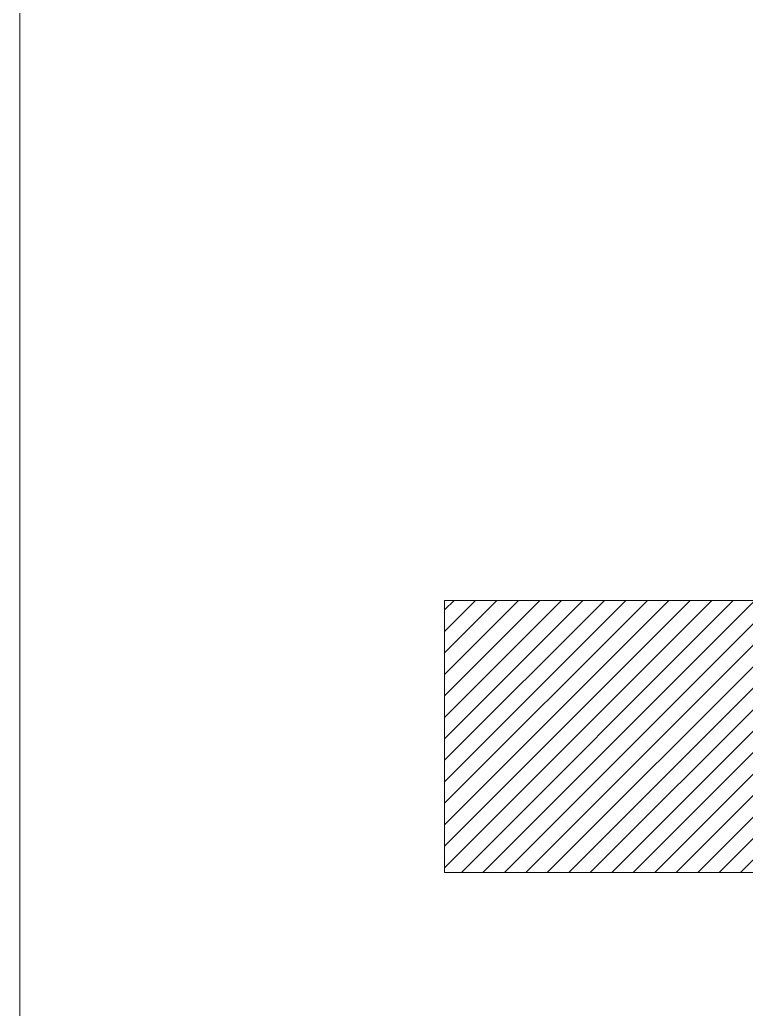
# Model space of a CAD drawing. Header units: metres. Extents: x -686 to 211, y -481 to 125.
# Drawn here: x -216.44 to -212.65, y -259.9 to -254.73 of the extents above; entities that cross this region are included whole.
import ezdxf

# ---------------------------------------------------------------- set-up
doc = ezdxf.new("R2010")
doc.units = ezdxf.units.M
doc.layers.add('FLOATINGWINDOWS', color=2, linetype='Continuous', plot=False)
doc.layers.add('SRAFY', color=3, linetype='Continuous')
doc.layers.add('ZDIVO', color=1, linetype='Continuous')

msp = doc.modelspace()

# ---------------------------------------------------------------- hatches: boundary and pattern name
at = {"layer": 'SRAFY', "linetype": 'Continuous', "lineweight": 0}
h = msp.add_hatch(dxfattribs=at)
h.set_pattern_fill('ANSI31', color=256, scale=0.025, style=0)
h.set_pattern_definition([(45, (82.90954, 217.01323), (-0.056126601, 0.056126601), [])])
h.paths.add_polyline_path([(-214.2249, -257.7686), (-214.2249, -259.1894), (-183.9387, -259.1894), (-183.9387, -257.6186), (-192.6112, -257.6186), (-192.6112, -258.5186), (-193.1112, -258.5186), (-193.1112, -257.8186), (-205.6112, -257.8186), (-205.6112, -258.5186), (-206.1112, -258.5186), (-206.1112, -257.6186), (-210.6112, -257.6186), (-210.6112, -257.7686)])

# ---------------------------------------------------------------- linework, layer by layer
at = {"layer": 'FLOATINGWINDOWS', "linetype": 'Continuous', "lineweight": 0}
msp.add_lwpolyline([(-181.6551, -73.1951), (-216.4447, -73.1951), (-216.4447, -262.9395), (-181.6551, -262.9395)], close=True, dxfattribs=at)
at = {"layer": 'FLOATINGWINDOWS', "linetype": 'Continuous', "lineweight": 0, "flags": 128}
msp.add_lwpolyline([(-214.2249, -257.7686), (-214.2249, -259.1894), (-183.9387, -259.1894), (-183.9387, -257.6186), (-192.6112, -257.6186), (-192.6112, -258.5186), (-193.1112, -258.5186), (-193.1112, -257.8186), (-205.6112, -257.8186), (-205.6112, -258.5186), (-206.1112, -258.5186), (-206.1112, -257.6186), (-210.6112, -257.6186), (-210.6112, -257.7686), (-214.2249, -257.7686)], close=True, dxfattribs=at)
at = {"layer": 'ZDIVO', "linetype": 'Continuous', "lineweight": 0}
msp.add_line((-210.6112, -257.7686), (-214.2249, -257.7686), dxfattribs=at)

doc.saveas('drawing.dxf')
